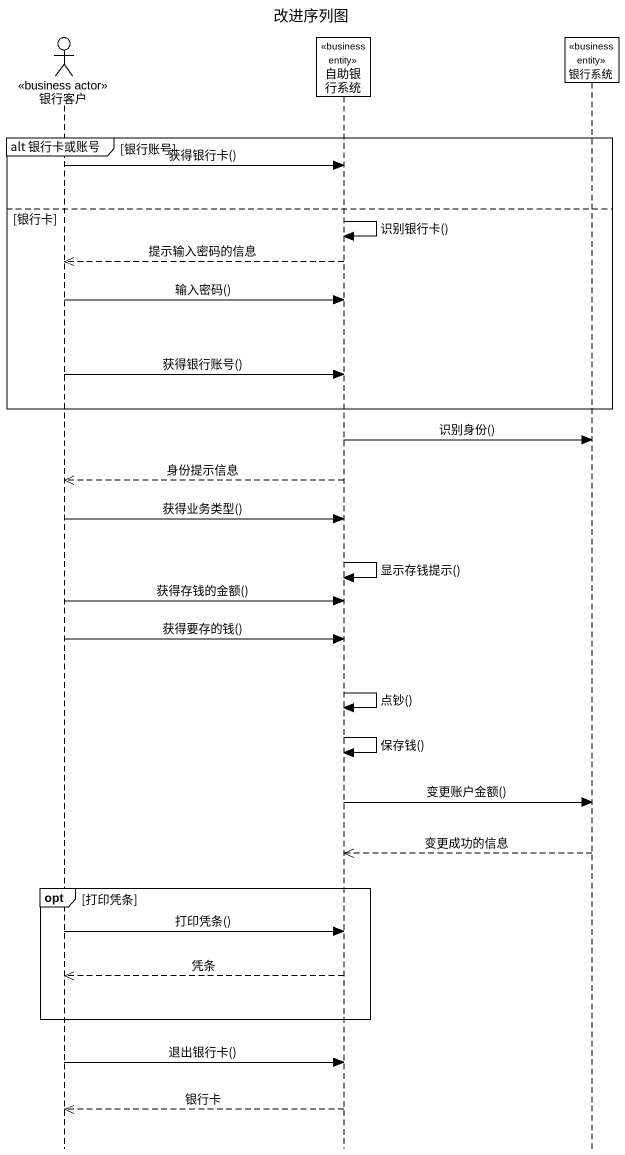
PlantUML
@startuml
title 改进序列图
hide footbox
actor 银行客户 <<business actor>>
participant 自助银行系统 <<business entity>>
participant 银行系统 <<business entity>>

group alt 银行卡或账号 [银行账号]
  银行客户 -> 自助银行系统 : 获得银行卡()
else 银行卡
  自助银行系统 -> 自助银行系统 : 识别银行卡()
  自助银行系统 -->> 银行客户 : 提示输入密码的信息
  银行客户 -> 自助银行系统 : 输入密码()
  银行客户 -> 自助银行系统 : 获得银行账号()
end
自助银行系统 -> 银行系统 : 识别身份()
自助银行系统 -->> 银行客户 : 身份提示信息
银行客户 -> 自助银行系统 : 获得业务类型()
自助银行系统 -> 自助银行系统 : 显示存钱提示()
银行客户 -> 自助银行系统 : 获得存钱的金额()
银行客户 -> 自助银行系统 : 获得要存的钱()
自助银行系统 -> 自助银行系统 : 点钞()
自助银行系统 -> 自助银行系统 : 保存钱()
自助银行系统 -> 银行系统 : 变更账户金额()
银行系统 -->> 自助银行系统 : 变更成功的信息
opt 打印凭条
  银行客户 -> 自助银行系统 : 打印凭条()
  自助银行系统 -->> 银行客户 : 凭条
end
银行客户 -> 自助银行系统 : 退出银行卡()
自助银行系统 -->> 银行客户 : 银行卡
@enduml
